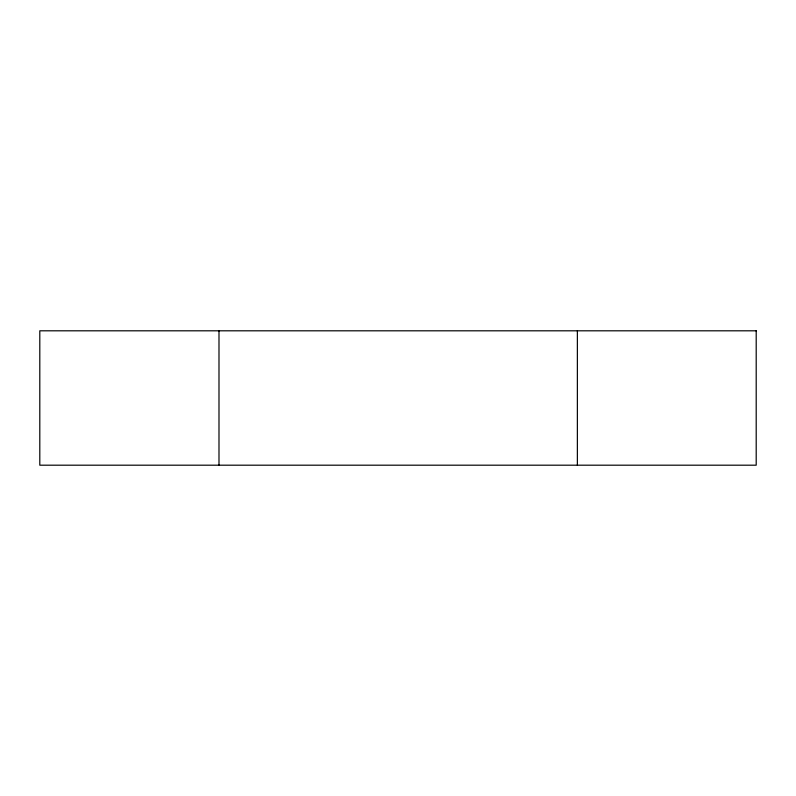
<?xml version="1.0" encoding="UTF-8"?>
<svg xmlns="http://www.w3.org/2000/svg" width="796" height="796" viewBox="0 0 796 796"><rect width="100%" height="100%" fill="white"/><g stroke="black" fill="none" stroke-linecap="round" stroke-linejoin="round"><path stroke-width="1.19" d="M577.369 330.808L577.369 465.192M218.99 330.808L218.99 465.192M756.2 330.808L39.8 330.808L39.8 465.192L756.2 465.192L756.2 330.808"/></g></svg>
